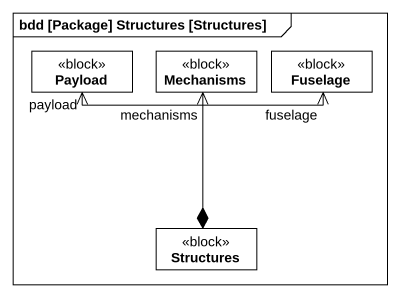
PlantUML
@startuml
mainframe bdd [Package] Structures [Structures]
hide circle
hide empty members
class Payload <<block>>
class Mechanisms <<block>>
class Fuselage <<block>>
class Structures <<block>>
Structures *-up-> "payload" Payload
Structures *-up-> "mechanisms" Mechanisms
Structures *-up-> "fuselage" Fuselage
@enduml
